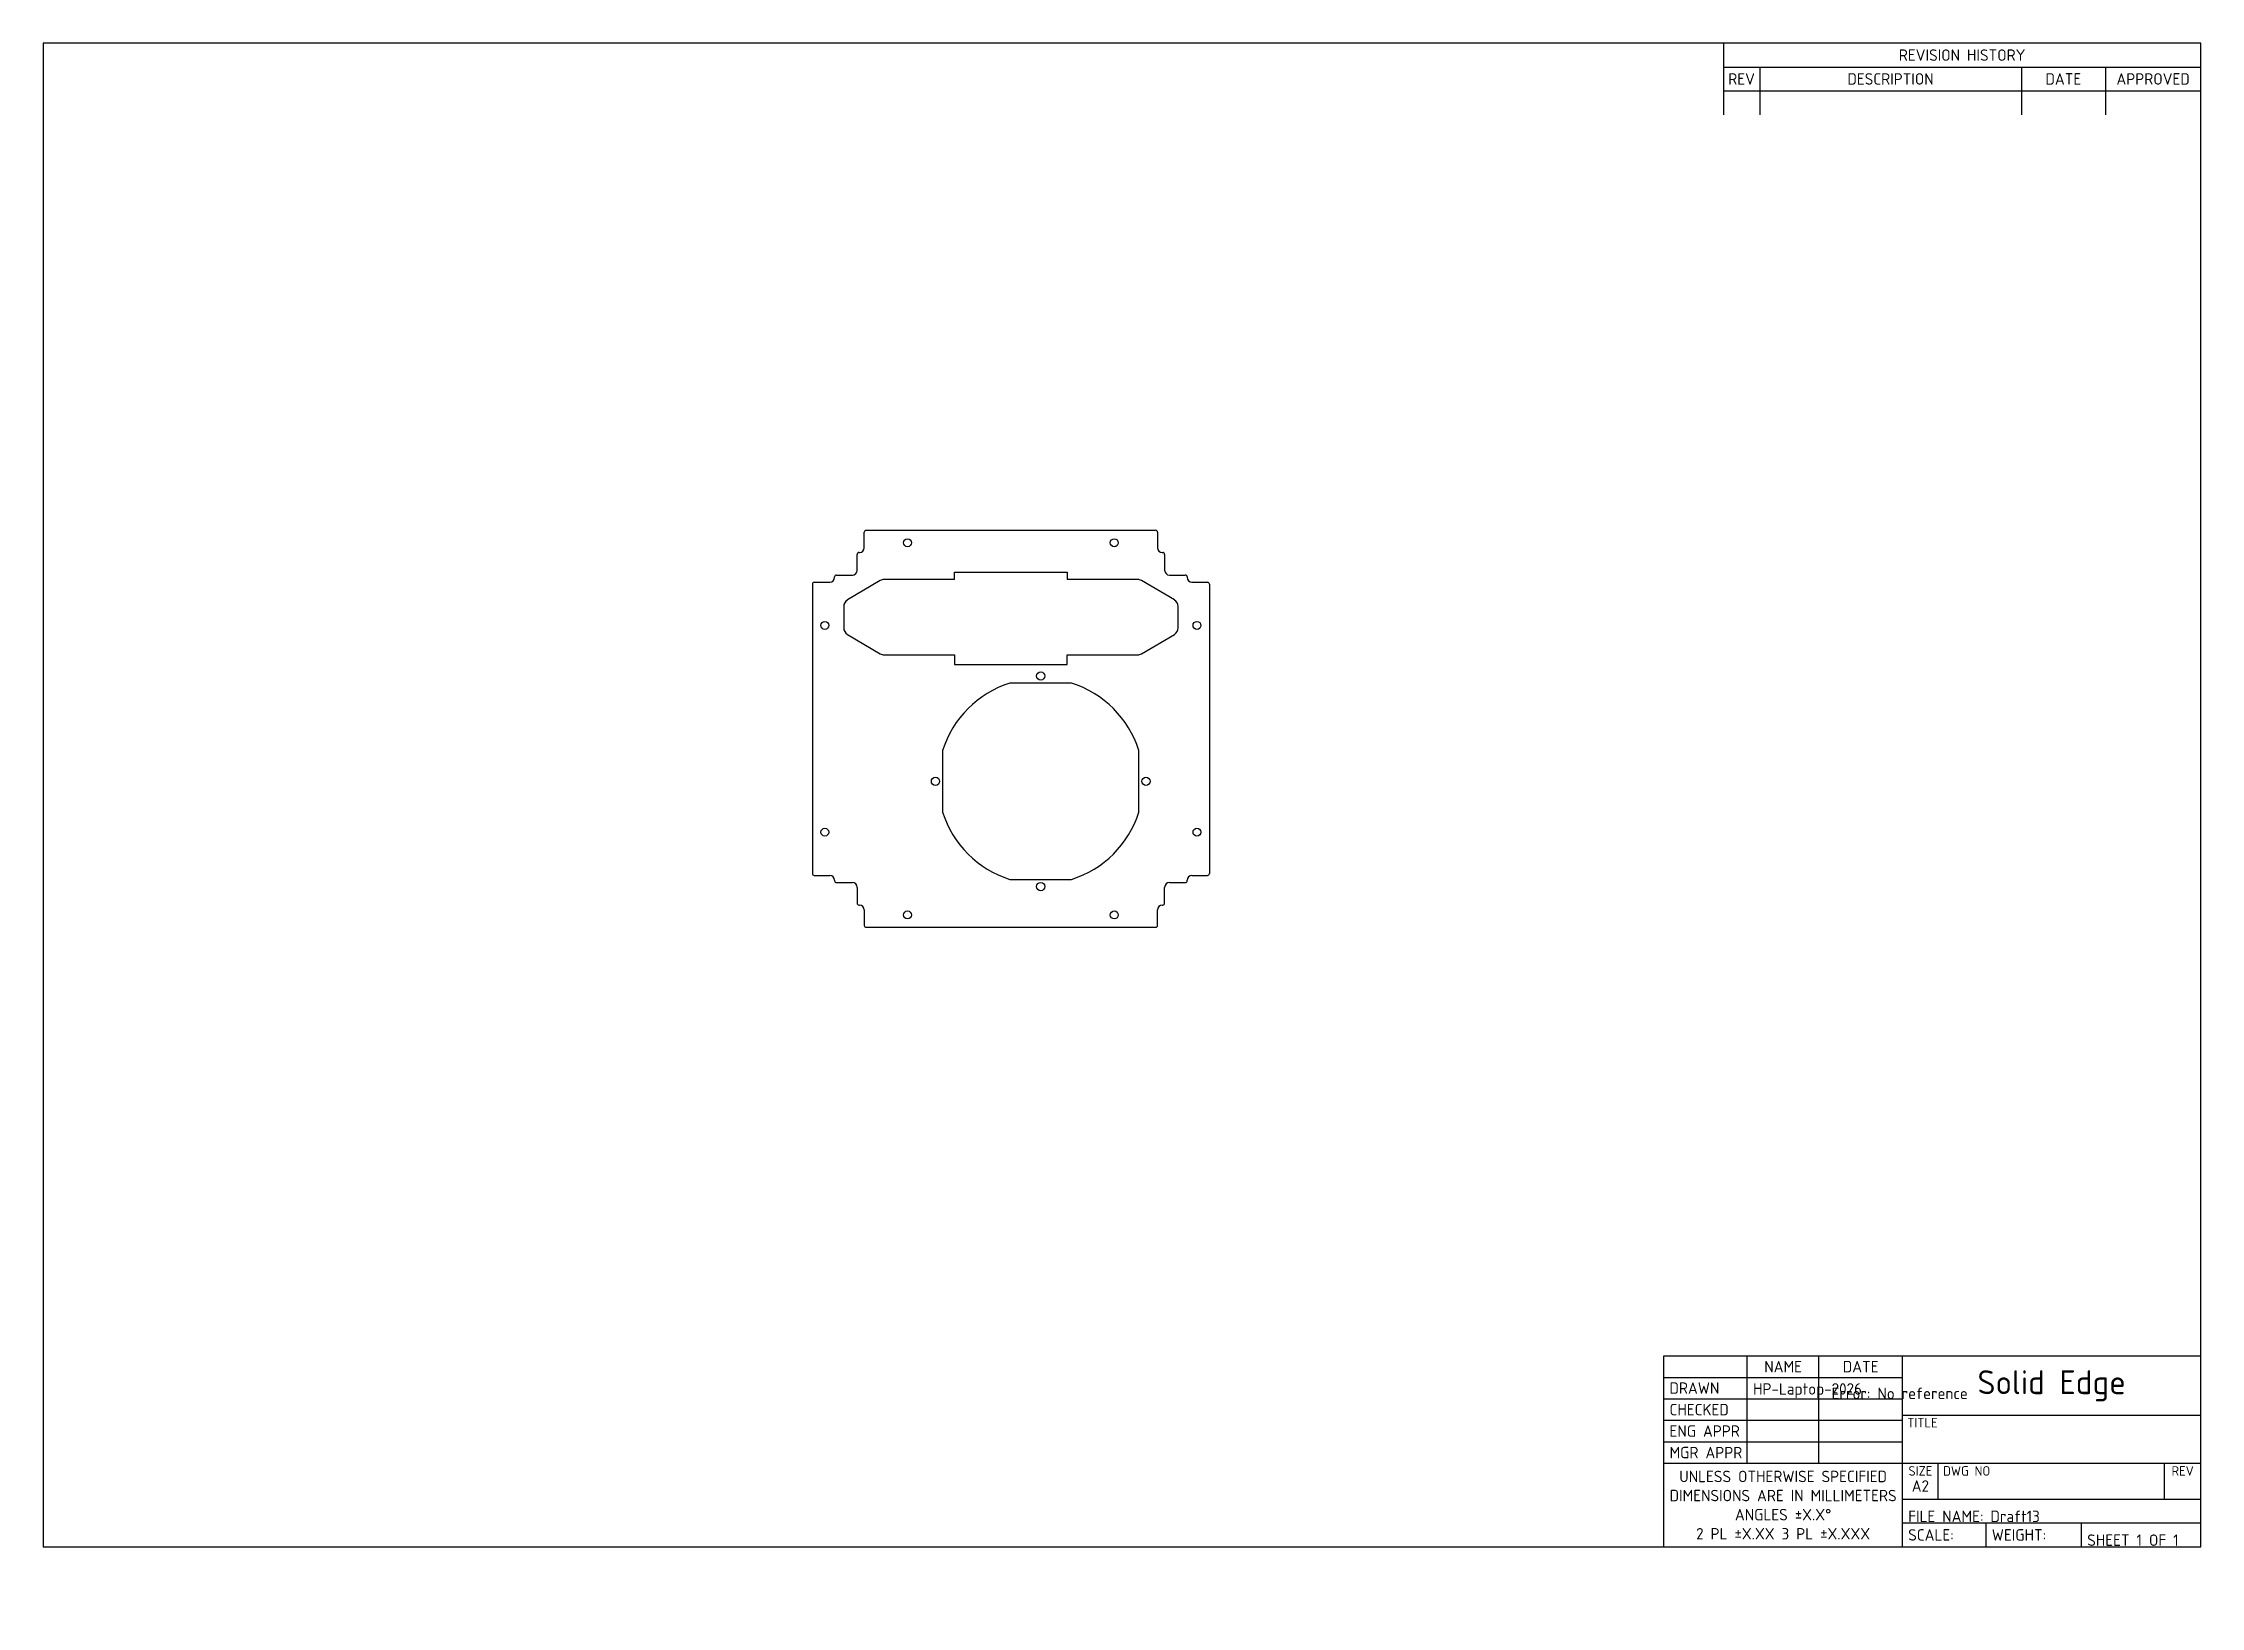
# Model space of a CAD drawing. Header units: millimetres. Extents: x 10 to 584, y -6 to 410.
import ezdxf
from ezdxf.entities.mleader import LeaderData, LeaderLine
from ezdxf.math import Vec2, Vec3

# ---------------------------------------------------------------- set-up
doc = ezdxf.new("R2010")
doc.units = ezdxf.units.MM
doc.layers.add('-Z_ENDCAP_(ESI)_', color=7, linetype='Continuous')
doc.layers.add('Default', color=7, linetype='Continuous')

# ---------------------------------------------------------------- blocks, each defined once
blk = doc.blocks.new('SE')
at = {"layer": '-Z_ENDCAP_(ESI)_', "color": 7, "linetype": 'Continuous'}
for p, q in [((228.44, 275.78), (228.44, 279.91)), ((228.94, 280.41), (305.94, 280.41)), ((306.44, 279.91), (306.44, 275.78)), ((226.54, 269.78), (226.54, 274.01)), ((227.04, 274.51), (227.17, 274.51)), ((307.71, 274.51), (307.84, 274.51)), ((308.34, 274.01), (308.34, 269.78)), ((214.64, 266.11), (214.64, 189.11)), ((215.14, 266.61), (219.27, 266.61)), ((220.54, 267.88), (220.54, 268.01)), ((221.04, 268.51), (225.27, 268.51)), ((232.7, 267.03), (223.95, 261.88)), ((252.44, 267.31), (233.72, 267.31)), ((252.44, 269.31), (282.44, 269.31)), ((252.44, 267.31), (252.44, 269.31)), ((282.44, 269.31), (282.44, 267.31)), ((301.17, 267.31), (282.44, 267.31)), ((310.94, 261.88), (302.18, 267.03)), ((309.61, 268.51), (313.84, 268.51)), ((314.34, 268.01), (314.34, 267.88)), ((315.61, 266.61), (319.74, 266.61)), ((320.24, 266.11), (320.24, 189.11)), ((222.96, 260.15), (222.96, 254.46)), ((311.92, 254.46), (311.92, 260.15)), ((223.95, 252.74), (232.7, 247.58)), ((302.18, 247.58), (310.94, 252.74)), ((233.72, 247.31), (252.44, 247.31)), ((252.44, 247.31), (252.44, 244.71)), ((282.44, 247.31), (301.17, 247.31)), ((282.44, 244.71), (282.44, 247.31)), ((252.44, 244.71), (282.44, 244.71)), ((283.6, 239.75), (267.16, 239.75)), ((249.28, 221.88), (249.28, 205.43)), ((301.48, 205.43), (301.48, 221.88)), ((215.14, 188.61), (219.27, 188.61)), ((220.54, 187.34), (220.54, 187.21)), ((221.04, 186.71), (225.27, 186.71)), ((226.54, 185.44), (226.54, 181.21)), ((267.16, 187.55), (283.6, 187.55)), ((308.34, 181.21), (308.34, 185.44)), ((309.61, 186.71), (313.84, 186.71)), ((314.34, 187.21), (314.34, 187.34)), ((315.61, 188.61), (319.74, 188.61)), ((227.04, 180.71), (227.17, 180.71)), ((228.44, 179.44), (228.44, 175.31)), ((306.44, 175.31), (306.44, 179.44)), ((307.71, 180.71), (307.84, 180.71)), ((228.94, 174.81), (305.94, 174.81))]:
    blk.add_line(p, q, dxfattribs=at)
for centre, radius in [((239.94, 277.11), 1.05), ((294.94, 277.11), 1.05), ((217.94, 255.11), 1.05), ((316.94, 255.11), 1.05), ((275.38, 241.65), 1.1), ((247.38, 213.65), 1.1), ((303.38, 213.65), 1.1), ((217.94, 200.11), 1.05), ((316.94, 200.11), 1.05), ((275.38, 185.65), 1.1), ((239.94, 178.11), 1.05), ((294.94, 178.11), 1.05)]:
    blk.add_circle(centre, radius, dxfattribs=at)
for centre, radius, start, end in [((227.17, 275.78), 1.27, 270, 0), ((228.94, 279.91), 0.5, 90, 180), ((305.94, 279.91), 0.5, 0, 90), ((307.71, 275.78), 1.27, 180, 270), ((225.27, 269.78), 1.27, 270, 0), ((227.04, 274.01), 0.5, 90, 180), ((307.84, 274.01), 0.5, 0, 90), ((309.61, 269.78), 1.27, 180, 270), ((215.14, 266.11), 0.5, 90, 180), ((219.27, 267.88), 1.27, 270, 0), ((221.04, 268.01), 0.5, 90, 180), ((233.72, 265.31), 2, 90, 120.48271), ((301.17, 265.31), 2, 59.51729, 90), ((313.84, 268.01), 0.5, 0, 90), ((315.61, 267.88), 1.27, 180, 270), ((319.74, 266.11), 0.5, 0, 90), ((224.96, 260.15), 2, 120.48271, 180), ((309.92, 260.15), 2, 0, 59.51729), ((224.96, 254.46), 2, 180, 239.51729), ((309.92, 254.46), 2, 300.48271, 0), ((233.72, 249.31), 2, 239.51729, 270), ((301.17, 249.31), 2, 270, 300.48271), ((275.38, 213.65), 27.36, 107.4893, 162.5107), ((275.38, 213.65), 27.36, 17.4893, 72.5107), ((275.38, 213.65), 27.36, 197.4893, 252.5107), ((275.38, 213.65), 27.36, 287.4893, 342.5107), ((215.14, 189.11), 0.5, 180, 270), ((219.27, 187.34), 1.27, 0, 90), ((221.04, 187.21), 0.5, 180, 270), ((225.27, 185.44), 1.27, 0, 90), ((309.61, 185.44), 1.27, 90, 180), ((313.84, 187.21), 0.5, 270, 0), ((315.61, 187.34), 1.27, 90, 180), ((319.74, 189.11), 0.5, 270, 0), ((227.04, 181.21), 0.5, 180, 270), ((227.17, 179.44), 1.27, 0, 90), ((307.71, 179.44), 1.27, 90, 180), ((307.84, 181.21), 0.5, 270, 0), ((228.94, 175.31), 0.5, 180, 270), ((305.94, 175.31), 0.5, 270, 0)]:
    blk.add_arc(centre, radius, start, end, dxfattribs=at)
blk = doc.blocks.new('_DOT')
at = {"color": 0}
blk.add_line((0, 0), (-1, 0), dxfattribs=at)
at = {"color": 0, "const_width": 0.333}
blk.add_lwpolyline([(-0.1665, 0, 1), (0.1665, 0, 1)], format="xyb", close=True, dxfattribs=at)

msp = doc.modelspace()

# ---------------------------------------------------------------- linework, layer by layer
at = {"layer": 'Default', "color": 7, "linetype": 'Continuous'}
for p, q in [((584, 410), (10, 410)), ((10, 410), (10, 10)), ((457, 410), (457, 390.95)), ((584, 10), (584, 410)), ((457, 403.65), (584, 403.65)), ((466.65, 403.65), (466.65, 390.95)), ((536.25, 403.65), (536.25, 390.95)), ((558.6, 403.65), (558.6, 390.95)), ((457, 397.3), (584, 397.3)), ((441.12, 10), (441.12, 60.8)), ((441.12, 60.8), (584, 60.8)), ((463.35, 32.23), (463.35, 60.8)), ((482.4, 32.23), (482.4, 60.8)), ((504.62, 10), (504.62, 60.8)), ((441.12, 55.09), (504.62, 55.09)), ((441.12, 49.37), (504.62, 49.37)), ((441.12, 43.66), (504.62, 43.66)), ((504.62, 45.05), (584, 45.05)), ((441.12, 37.94), (504.62, 37.94)), ((441.12, 32.23), (584, 32.23)), ((514.15, 22.7), (514.15, 32.1)), ((574.35, 22.7), (574.35, 32.1)), ((504.62, 22.7), (584, 22.7)), ((504.62, 16.35), (584, 16.35)), ((526.85, 10), (526.85, 16.35)), ((552.25, 10), (552.25, 16.35)), ((10, 10), (584, 10))]:
    msp.add_line(p, q, dxfattribs=at)

# ---------------------------------------------------------------- block references
at = {"layer": 'Default'}
msp.add_blockref('SE', (0, 0), dxfattribs=at)

# ---------------------------------------------------------------- texts
for s, insert, char_height, width, attachment_point in [('{\\fSolid Edge ISO|b0||i0||c0|p34;\\C7;\\H3.048;\\W1.;REVISION HISTORY}', (520.5, 406.82), 3.048, 127, 5), ('{\\fSolid Edge ISO|b0||i0||c0|p34;\\C7;\\H3.048;\\W1.;REV}', (461.83, 400.48), 3.048, 9.652, 5), ('{\\fSolid Edge ISO|b0||i0||c0|p34;\\C7;\\H3.048;\\W1.;DESCRIPTION}', (501.45, 400.48), 3.048, 69.596, 5), ('{\\fSolid Edge ISO|b0||i0||c0|p34;\\C7;\\H3.048;\\W1.;DATE}', (547.42, 400.48), 3.048, 22.352, 5), ('{\\fSolid Edge ISO|b0||i0||c0|p34;\\C7;\\H3.048;\\W1.;APPROVED}', (571.3, 400.48), 3.048, 25.4, 5), ('{\\fSolid Edge ISO|b0||i0||c0|p34;\\C7;\\H3.048;\\W1.;NAME}', (472.88, 57.94), 3.048, 19.05, 5), ('{\\fSolid Edge ISO|b0||i0||c0|p34;\\C7;\\H3.048;\\W1.;DATE}', (493.51, 57.94), 3.048, 22.225, 5), ('{\\fSolid Edge ISO|b0||i0||c0|p34;\\C7;\\H3.048;\\W1.;DRAWN}', (442.65, 52.23), 3.048, 20.701, 4), ('{\\fSolid Edge ISO|b1||i0||c0|p34;\\C7;\\H6.35;\\W1.;Solid Edge}', (544.31, 52.83), 6.35, 79.375, 5), ('{\\fSolid Edge ISO|b0||i0||c0|p34;\\C7;\\H3.048;\\W1.;CHECKED}', (442.65, 46.51), 3.048, 20.7397, 4), ('{\\fSolid Edge ISO|b0||i0||c0|p34;\\C7;\\H3.048;\\W1.;ENG APPR}', (442.65, 40.8), 3.048, 21.9986, 4), ('{\\fSolid Edge ISO|b0||i0||c0|p34;\\C7;\\H2.54;\\W1.;TITLE}', (505.89, 44.3), 2.54, 78.105, 1), ('{\\fSolid Edge ISO|b0||i0||c0|p34;\\C7;\\H3.048;\\W1.;MGR APPR}', (442.65, 35.08), 3.048, 22.6612, 4), ('{\\fSolid Edge ISO|b0||i0||c0|p34;\\C7;\\H3.048;\\W1.;UNLESS OTHERWISE SPECIFIED\\P}{\\fSolid Edge ISO|b0||i0||c0|p34;\\C7;\\H3.048;\\W1.;DIMENSIONS ARE IN MILLIMETERS\\P}{\\fSolid Edge ISO|b0||i0||c0|p34;\\C7;\\H3.048;\\W1.;ANGLES ±X.X°\\P}{\\fSolid Edge ISO|b0||i0||c0|p34;\\C7;\\H3.048;\\W1.;2 PL ±X.XX 3 PL ±X.XXX}', (472.88, 21.11), 3.048, 63.5, 5), ('{\\fSolid Edge ISO|b0||i0||c0|p34;\\C7;\\H2.54;\\W1.;SIZE}', (509.39, 31.47), 2.54, 9.525, 2), ('{\\fSolid Edge ISO|b0||i0||c0|p34;\\C7;\\H2.54;\\W1.;DWG NO}', (515.42, 31.47), 2.54, 58.928, 1), ('{\\fSolid Edge ISO|b0||i0||c0|p34;\\C7;\\H2.54;\\W1.;REV}', (579.17, 31.47), 2.54, 9.652, 2), ('{\\fSolid Edge ISO|b1||i0||c0|p34;\\C7;\\H3.048;\\W1.;A2}', (509.39, 26.19), 3.048, 9.525, 5), ('{\\fSolid Edge ISO|b0||i0||c0|p34;\\C7;\\H3.048;\\W1.;SCALE:}', (506.15, 13.18), 3.048, 20.701, 4), ('{\\fSolid Edge ISO|b0||i0||c0|p34;\\C7;\\H3.048;\\W1.;WEIGHT:}', (528.37, 13.18), 3.048, 23.876, 4)]:
    msp.add_mtext(s, dxfattribs=dict(at, insert=insert, char_height=char_height, width=width, attachment_point=attachment_point))

# ---------------------------------------------------------------- leaders
at = {"layer": 'Default', "color": 7, "linetype": 'Continuous'}
ml = msp.add_multileader_mtext('Standard', dxfattribs=at)
ml.set_content('{\\pxsm0.9;\\fSolid Edge ISO|b0||i0||c0|p34;\\W1.;HP-Laptop-2026\\P}', color=256)
ml.set_leader_properties()
ml.set_arrow_properties(name='DOT')
ml.build(insert=Vec2(0, 0))
ml.multileader.update_dxf_attribs({"leader_type": 0, "dogleg_length": 0, "arrow_head_size": 3.05})
ctx = ml.context
ctx.base_point, ctx.char_height, ctx.arrow_head_size = Vec3(0, 0), 3.048, 3.05
ctx.mtext.insert = Vec3(464.87, 53.54)
ml = msp.add_multileader_mtext('Standard', dxfattribs=at)
ml.set_content('{\\pxsm0.9;\\fSolid Edge ISO|b0||i0||c0|p34;\\W1.; Error: No reference\\P}', color=256)
ml.set_leader_properties()
ml.set_arrow_properties(name='DOT')
ml.build(insert=Vec2(0, 0))
ml.multileader.update_dxf_attribs({"leader_type": 0, "dogleg_length": 0, "arrow_head_size": 3.05})
ctx = ml.context
ctx.base_point, ctx.char_height, ctx.arrow_head_size = Vec3(0, 0), 3.048, 3.05
ctx.mtext.insert = Vec3(483.92, 52.35)
ml = msp.add_multileader_mtext('Standard', dxfattribs=at)
ml.set_content('{\\pxsm0.9;\\fSolid Edge ISO|b0||i0||c0|p34;\\W1.;FILE NAME: Draft13\\P}', color=256)
ml.set_leader_properties()
ml.set_arrow_properties(name='DOT')
ml.build(insert=Vec2(0, 0))
ml.multileader.update_dxf_attribs({"leader_type": 0, "dogleg_length": 0, "arrow_head_size": 3.05})
ctx = ml.context
ctx.base_point, ctx.char_height, ctx.arrow_head_size = Vec3(0, 0), 3.048, 3.05
ctx.mtext.insert = Vec3(506.15, 19.64)
ml = msp.add_multileader_mtext('Standard', dxfattribs=at)
ml.set_content('{\\pxsm0.9;\\fSolid Edge ISO|b0||i0||c0|p34;\\W1.;SHEET 1 OF 1\\P}', color=256)
ml.set_leader_properties()
ml.set_arrow_properties(name='DOT')
ml.build(insert=Vec2(0, 0))
ml.multileader.update_dxf_attribs({"leader_type": 0, "dogleg_length": 0, "arrow_head_size": 3.05})
ctx = ml.context
ctx.base_point, ctx.char_height, ctx.arrow_head_size = Vec3(0, 0), 3.048, 3.05
ctx.mtext.insert = Vec3(553.77, 13.31)

doc.saveas('drawing.dxf')
